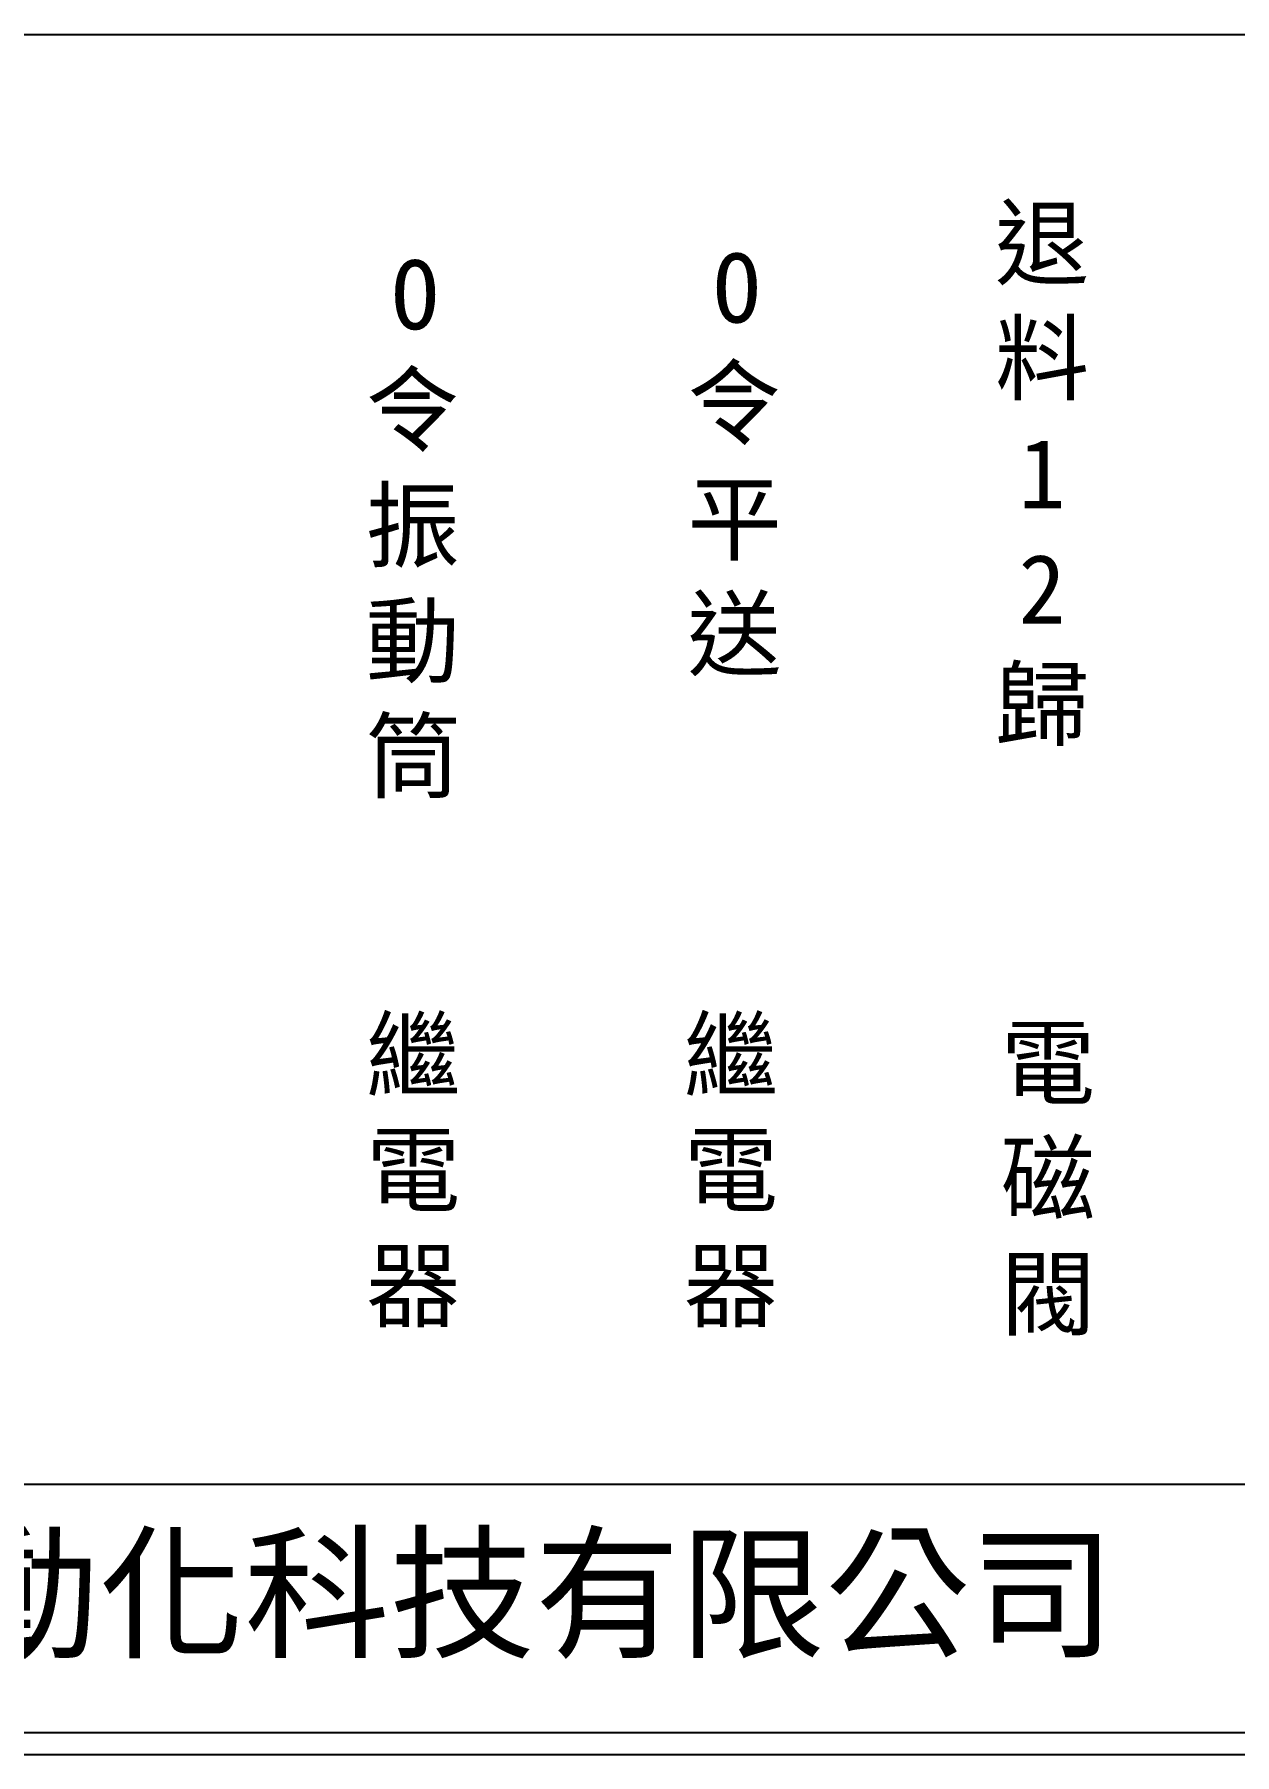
# Model space of a CAD drawing. Extents: x 889 to 1176, y 251 to 455.
# Drawn here: x 956.7 to 1024.4, y 251.2 to 348.2 of the extents above; entities that cross this region are included whole.
import ezdxf

# ---------------------------------------------------------------- set-up
doc = ezdxf.new("R2010")
doc.units = 0
doc.layers.add('圖框層', color=7, linetype='CONTINUOUS')
doc.layers.add('標尺寸層', color=3, linetype='CONTINUOUS')
doc.styles.add('CNS', font='romanc.shx', dxfattribs={"bigfont": 'chineset.shx'})
doc.styles.add('STSL', font='kaiu.ttf')

msp = doc.modelspace()

# ---------------------------------------------------------------- linework, layer by layer
at = {"layer": '圖框層', "color": 7}
for p, q in [((890.321, 266.445), (1174.821, 266.445)), ((890.321, 252.445), (1174.821, 252.445)), ((889.071, 251.195), (1176.071, 251.195))]:
    msp.add_line(p, q, dxfattribs=at)
at = {"layer": '標尺寸層', "color": 7}
msp.add_line((893.818, 348.153), (1171.69, 348.153), dxfattribs=at)

# ---------------------------------------------------------------- texts
at = {"layer": '圖框層', "color": 4, "style": 'STSL'}
msp.add_text('泓陞自動化科技有限公司', height=6, dxfattribs=at).set_placement((927.675, 257.271))
at = {"layer": '標尺寸層', "color": 7, "char_height": 3.9, "attachment_point": 5, "style": 'CNS'}
for s, insert, width in [('{\\fDFKai-SB|b0|i0|c136|p65;退料1\\P2歸}', (1013.568, 323.195), 2.84806), ('{\\fDFKai-SB|b0|i0|c136|p65;\\T1.1;\\C0;O令\\P振動筒}', (978.35, 320.261), 2.84806), ('{\\fDFKai-SB|b0|i0|c136|p65;\\T1.1;\\C0;O令\\P平送}', (996.491, 323.891), 2.84806), ('{\\fDFKai-SB|b0|i0|c136|p65;繼電器}', (978.112, 283.936), 8.6627), ('{\\fDFKai-SB|b0|i0|c136|p65;繼電器}', (996.026, 283.936), 8.6627), ('{\\fDFKai-SB|b0|i0|c136|p65;電磁閥}', (1013.904, 283.467), 8.6627)]:
    msp.add_mtext(s, dxfattribs=dict(at, insert=insert, width=width))

doc.saveas('drawing.dxf')
